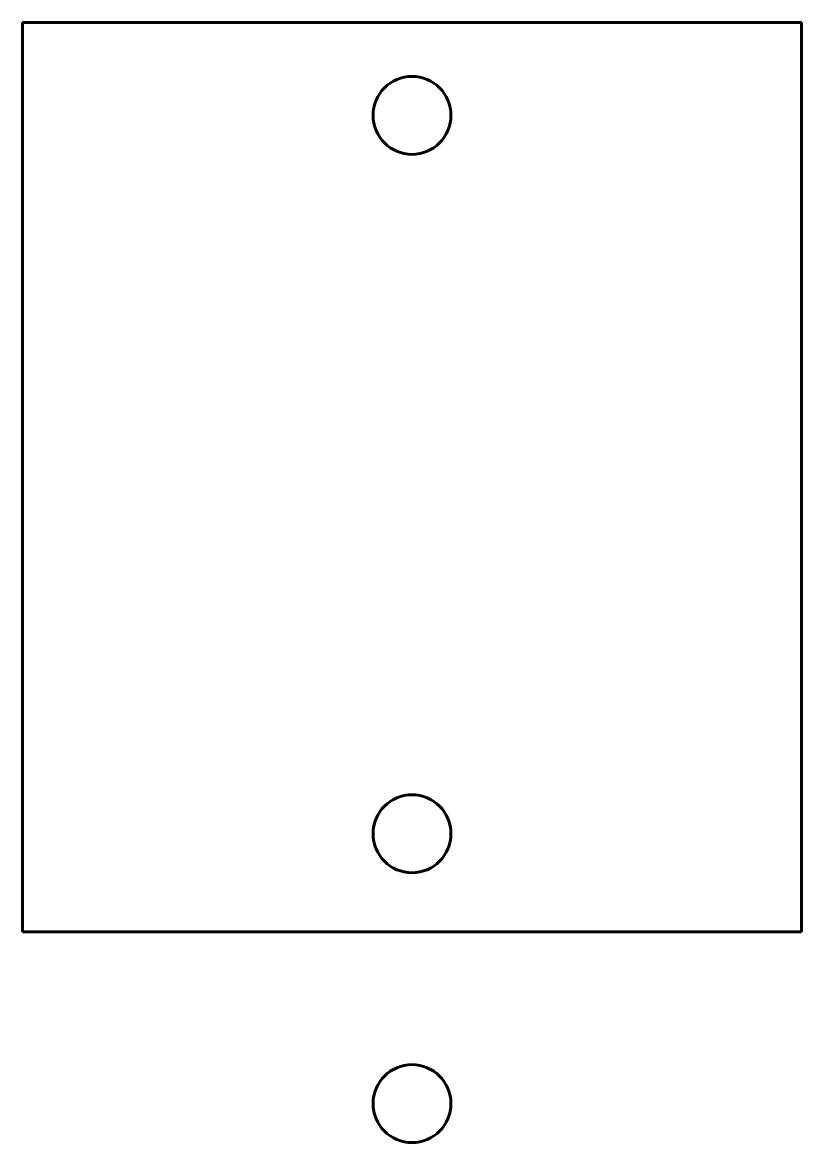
# Model space of a CAD drawing. Header units: millimetres. Extents: x 95.8 to 104.8, y 159.8 to 172.7.
import ezdxf

# ---------------------------------------------------------------- set-up
doc = ezdxf.new("R2010")
doc.units = ezdxf.units.MM
doc.linetypes.add('K5LT_BASIC', pattern=[0])

msp = doc.modelspace()

# ---------------------------------------------------------------- linework, layer by layer
at = {"color": 5, "linetype": 'K5LT_BASIC', "lineweight": 60, "true_color": 0x0000ff}
for p, q in [((95.835, 172.694), (95.835, 162.194)), ((104.835, 172.694), (95.835, 172.694)), ((104.835, 162.194), (104.835, 172.694)), ((95.835, 162.194), (104.835, 162.194))]:
    msp.add_line(p, q, dxfattribs=at)
for centre in [(100.335, 171.62), (100.335, 163.326), (100.335, 160.21)]:
    msp.add_circle(centre, 0.45, dxfattribs=at)

doc.saveas('drawing.dxf')
